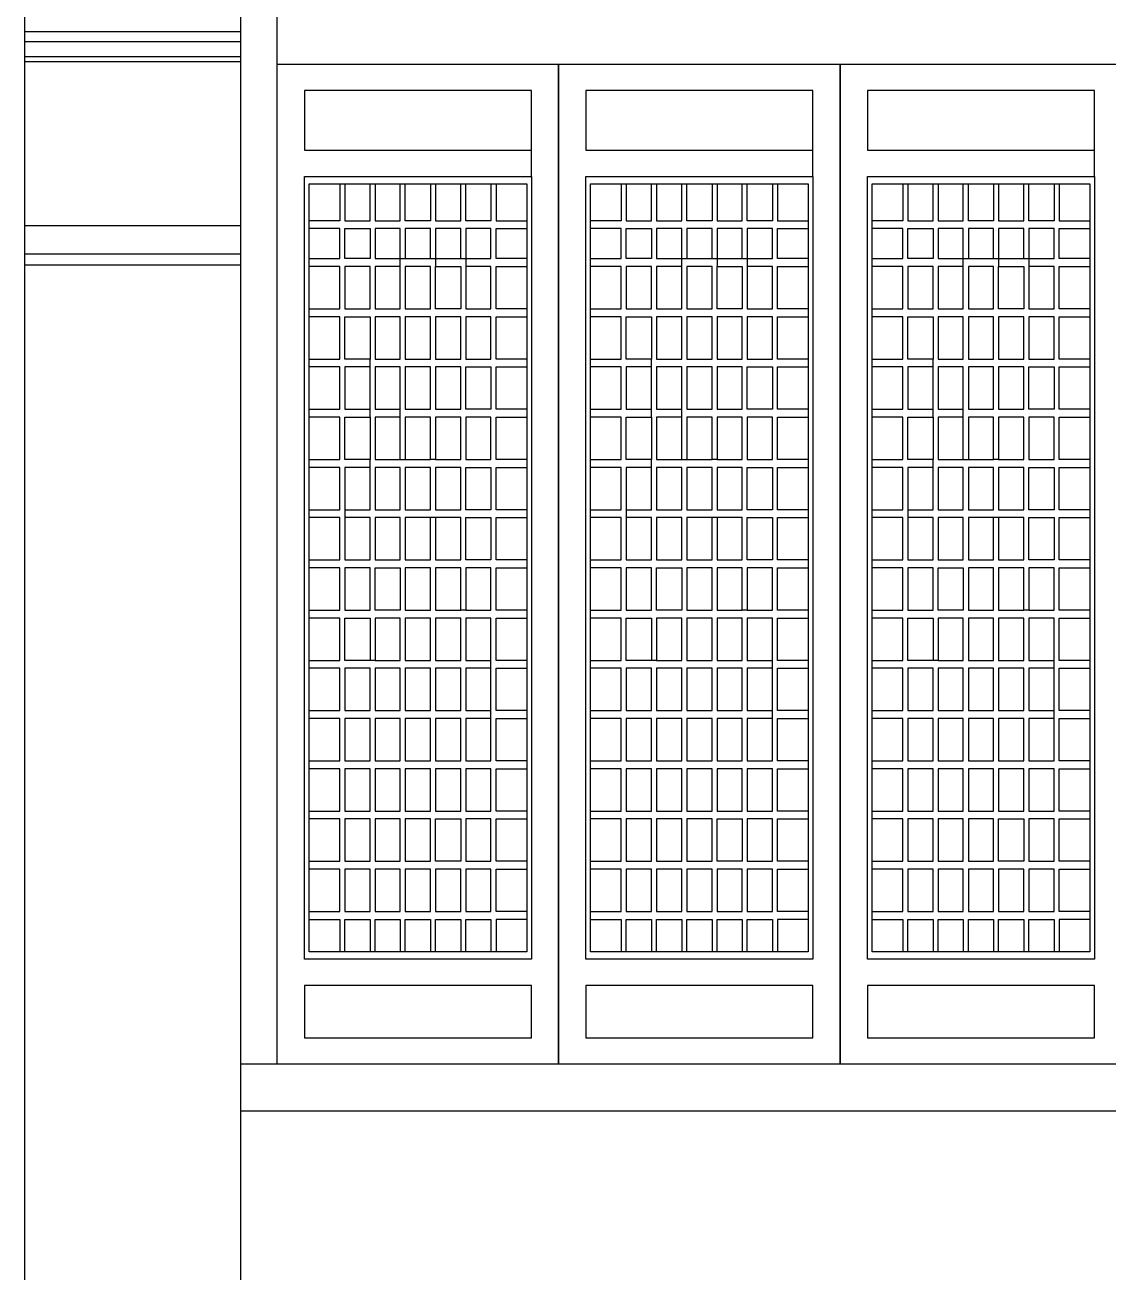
# Model space of a CAD drawing. Extents: x -20250 to 331240, y -699 to 63168.
# Drawn here: x 68549 to 70305, y 11640 to 13661 of the extents above; entities that cross this region are included whole.
import ezdxf

# ---------------------------------------------------------------- set-up
doc = ezdxf.new("R2010")
doc.units = 0
doc.header["$LTSCALE"] = 1000
doc.header["$MEASUREMENT"] = 0
doc.layers.add('WALL', color=9, linetype='Continuous')
doc.layers.add('窗', color=4, linetype='Continuous')

msp = doc.modelspace()

# ---------------------------------------------------------------- linework, layer by layer
at = {"layer": 'WALL'}
for points in [[(69060.7, 16023.9, 0), (78009.4, 16023.9, 0), (78009.4, 15863.6, 0), (78132.2, 15863.6, 0), (78132.2, 7197.7, 0), (68549.1, 7197.7, 0), (68549.1, 15863.6, 0), (69060.7, 15863.6, 0), (69060.7, 16220.3, 0), (77646.6, 16220.3, 0), (77697.5, 16235.7, 0), (77769.8, 16246.8, 0), (77808, 16277, 0), (77850.1, 16308, 0), (77895.4, 16318.4, 0), (77942.3, 16323.1, 0), (77980.4, 16308.8, 0), (77964.9, 16197.6, 0), (78081, 16168.9, 0), (78069.8, 16111.7, 0), (78039.6, 16084.7, 0), (78009.4, 16023.9, 0)], [(68899.1, 7379, 0), (68899.1, 13711.4, 0)], [(68957.8, 11977.2, 0), (68957.8, 13711.4, 0)], [(68549.1, 13650.4, 0), (68899.1, 13650.4, 0)], [(68549.1, 13634.7, 0), (68899.1, 13634.7, 0)], [(68549.1, 13609.9, 0), (68899.1, 13609.9, 0)], [(68549.1, 13602.2, 0), (68899.1, 13602.2, 0)], [(68549.1, 13336.3, 0), (68899.1, 13336.3, 0)], [(68549.1, 13290.6, 0), (68899.1, 13290.6, 0)], [(68549.1, 13272.3, 0), (68899.1, 13272.3, 0)], [(77782.2, 11977.2, 0), (68899.1, 11977.2, 0)], [(77782.2, 11901.2, 0), (68899.1, 11901.2, 0)]]:
    msp.add_polyline3d(points, dxfattribs=at)
at = {"layer": '窗'}
for points in [[(69414.1, 11977.2, 0), (68957.8, 11977.2, 0), (68957.8, 13597.8, 0), (69414.1, 13597.8, 0)], [(69870.4, 11977.2, 0), (69414.1, 11977.2, 0), (69414.1, 13597.8, 0), (69870.4, 13597.8, 0)], [(70326.7, 11977.2, 0), (69870.4, 11977.2, 0), (69870.4, 13597.8, 0), (70326.7, 13597.8, 0)], [(69002.1, 13458.2, 0), (69369.9, 13458.2, 0), (69369.9, 13555, 0), (69002.1, 13555, 0)], [(69458.4, 13458.2, 0), (69826.2, 13458.2, 0), (69826.2, 13555, 0), (69458.4, 13555, 0)], [(69914.7, 13458.2, 0), (70282.5, 13458.2, 0), (70282.5, 13555, 0), (69914.7, 13555, 0)], [(69369.9, 12147.5, 0), (69002.1, 12147.5, 0), (69002.1, 13415.4, 0), (69369.9, 13415.4, 0)], [(69362.4, 13403.7, 0), (69362.4, 12159.2, 0), (69009.5, 12159.2, 0), (69009.5, 13403.7, 0)], [(69826.2, 12147.5, 0), (69458.4, 12147.5, 0), (69458.4, 13415.4, 0), (69826.2, 13415.4, 0)], [(69818.7, 13403.7, 0), (69818.7, 12159.2, 0), (69465.8, 12159.2, 0), (69465.8, 13403.7, 0)], [(70282.5, 12147.5, 0), (69914.7, 12147.5, 0), (69914.7, 13415.4, 0), (70282.5, 13415.4, 0)], [(70275, 13403.7, 0), (70275, 12159.2, 0), (69922.1, 12159.2, 0), (69922.1, 13403.7, 0)], [(69108.4, 13282.7, 0), (69067.5, 13282.7, 0), (69067.5, 13331.2, 0), (69108.4, 13331.2, 0)], [(69116.5, 13282.7, 0), (69157.4, 13282.7, 0), (69157.4, 13331.2, 0), (69116.5, 13331.2, 0)], [(69564.7, 13282.7, 0), (69523.8, 13282.7, 0), (69523.8, 13331.2, 0), (69564.7, 13331.2, 0)], [(69572.8, 13282.7, 0), (69613.7, 13282.7, 0), (69613.7, 13331.2, 0), (69572.8, 13331.2, 0)], [(70021, 13282.7, 0), (69980.1, 13282.7, 0), (69980.1, 13331.2, 0), (70021, 13331.2, 0)], [(70029.1, 13282.7, 0), (70070, 13282.7, 0), (70070, 13331.2, 0), (70029.1, 13331.2, 0)], [(69108.4, 13269.8, 0), (69067.5, 13269.8, 0), (69067.5, 13201.2, 0), (69108.4, 13201.2, 0)], [(69165.5, 13201.2, 0), (69206.4, 13201.2, 0), (69206.4, 13269.8, 0), (69165.5, 13269.8, 0)], [(69263.6, 13201.2, 0), (69304.4, 13201.2, 0), (69304.4, 13269.8, 0), (69263.6, 13269.8, 0)], [(69564.7, 13269.8, 0), (69523.8, 13269.8, 0), (69523.8, 13201.2, 0), (69564.7, 13201.2, 0)], [(69621.9, 13201.2, 0), (69662.7, 13201.2, 0), (69662.7, 13269.8, 0), (69621.9, 13269.8, 0)], [(69719.9, 13201.2, 0), (69760.7, 13201.2, 0), (69760.7, 13269.8, 0), (69719.9, 13269.8, 0)], [(70021, 13269.8, 0), (69980.1, 13269.8, 0), (69980.1, 13201.2, 0), (70021, 13201.2, 0)], [(70078.2, 13201.2, 0), (70119, 13201.2, 0), (70119, 13269.8, 0), (70078.2, 13269.8, 0)], [(70176.2, 13201.2, 0), (70217, 13201.2, 0), (70217, 13269.8, 0), (70176.2, 13269.8, 0)], [(69116.5, 13119.9, 0), (69157.4, 13119.9, 0), (69157.4, 13188.4, 0), (69116.5, 13188.4, 0)], [(69165.5, 13119.9, 0), (69206.4, 13119.9, 0), (69206.4, 13188.4, 0), (69165.5, 13188.4, 0)], [(69214.6, 13119.9, 0), (69255.4, 13119.9, 0), (69255.4, 13188.4, 0), (69214.6, 13188.4, 0)], [(69263.6, 13119.9, 0), (69304.4, 13119.9, 0), (69304.4, 13188.4, 0), (69263.6, 13188.4, 0)], [(69572.8, 13119.9, 0), (69613.7, 13119.9, 0), (69613.7, 13188.4, 0), (69572.8, 13188.4, 0)], [(69621.9, 13119.9, 0), (69662.7, 13119.9, 0), (69662.7, 13188.4, 0), (69621.9, 13188.4, 0)], [(69670.9, 13119.9, 0), (69711.7, 13119.9, 0), (69711.7, 13188.4, 0), (69670.9, 13188.4, 0)], [(69719.9, 13119.9, 0), (69760.7, 13119.9, 0), (69760.7, 13188.4, 0), (69719.9, 13188.4, 0)], [(70029.1, 13119.9, 0), (70070, 13119.9, 0), (70070, 13188.4, 0), (70029.1, 13188.4, 0)], [(70078.2, 13119.9, 0), (70119, 13119.9, 0), (70119, 13188.4, 0), (70078.2, 13188.4, 0)], [(70127.2, 13119.9, 0), (70168, 13119.9, 0), (70168, 13188.4, 0), (70127.2, 13188.4, 0)], [(70176.2, 13119.9, 0), (70217, 13119.9, 0), (70217, 13188.4, 0), (70176.2, 13188.4, 0)], [(69157.4, 13107, 0), (69116.5, 13107, 0), (69116.5, 13038.5, 0), (69157.4, 13038.5, 0)], [(69165.5, 13038.5, 0), (69206.4, 13038.5, 0), (69206.4, 13107, 0), (69165.5, 13107, 0)], [(69255.4, 13107, 0), (69214.6, 13107, 0), (69214.6, 13038.5, 0), (69255.4, 13038.5, 0)], [(69263.6, 13107, 0), (69304.4, 13107, 0), (69304.4, 13038.5, 0), (69263.6, 13038.5, 0)], [(69613.7, 13107, 0), (69572.8, 13107, 0), (69572.8, 13038.5, 0), (69613.7, 13038.5, 0)], [(69621.9, 13038.5, 0), (69662.7, 13038.5, 0), (69662.7, 13107, 0), (69621.9, 13107, 0)], [(69711.7, 13107, 0), (69670.9, 13107, 0), (69670.9, 13038.5, 0), (69711.7, 13038.5, 0)], [(69719.9, 13107, 0), (69760.7, 13107, 0), (69760.7, 13038.5, 0), (69719.9, 13038.5, 0)], [(70070, 13107, 0), (70029.1, 13107, 0), (70029.1, 13038.5, 0), (70070, 13038.5, 0)], [(70078.2, 13038.5, 0), (70119, 13038.5, 0), (70119, 13107, 0), (70078.2, 13107, 0)], [(70168, 13107, 0), (70127.2, 13107, 0), (70127.2, 13038.5, 0), (70168, 13038.5, 0)], [(70176.2, 13107, 0), (70217, 13107, 0), (70217, 13038.5, 0), (70176.2, 13038.5, 0)], [(69116.5, 12957.1, 0), (69157.4, 12957.1, 0), (69157.4, 13025.7, 0), (69116.5, 13025.7, 0)], [(69263.6, 12957.1, 0), (69304.4, 12957.1, 0), (69304.4, 13025.7, 0), (69263.6, 13025.7, 0)], [(69572.8, 12957.1, 0), (69613.7, 12957.1, 0), (69613.7, 13025.7, 0), (69572.8, 13025.7, 0)], [(69719.9, 12957.1, 0), (69760.7, 12957.1, 0), (69760.7, 13025.7, 0), (69719.9, 13025.7, 0)], [(70029.1, 12957.1, 0), (70070, 12957.1, 0), (70070, 13025.7, 0), (70029.1, 13025.7, 0)], [(70176.2, 12957.1, 0), (70217, 12957.1, 0), (70217, 13025.7, 0), (70176.2, 13025.7, 0)], [(69157.4, 12944.2, 0), (69116.5, 12944.2, 0), (69116.5, 12875.7, 0), (69157.4, 12875.7, 0)], [(69165.5, 12875.7, 0), (69206.4, 12875.7, 0), (69206.4, 12944.2, 0), (69165.5, 12944.2, 0)], [(69255.4, 12944.2, 0), (69214.6, 12944.2, 0), (69214.6, 12875.7, 0), (69255.4, 12875.7, 0)], [(69263.6, 12944.2, 0), (69304.4, 12944.2, 0), (69304.4, 12875.7, 0), (69263.6, 12875.7, 0)], [(69613.7, 12944.2, 0), (69572.8, 12944.2, 0), (69572.8, 12875.7, 0), (69613.7, 12875.7, 0)], [(69621.9, 12875.7, 0), (69662.7, 12875.7, 0), (69662.7, 12944.2, 0), (69621.9, 12944.2, 0)], [(69711.7, 12944.2, 0), (69670.9, 12944.2, 0), (69670.9, 12875.7, 0), (69711.7, 12875.7, 0)], [(69719.9, 12944.2, 0), (69760.7, 12944.2, 0), (69760.7, 12875.7, 0), (69719.9, 12875.7, 0)], [(70070, 12944.2, 0), (70029.1, 12944.2, 0), (70029.1, 12875.7, 0), (70070, 12875.7, 0)], [(70078.2, 12875.7, 0), (70119, 12875.7, 0), (70119, 12944.2, 0), (70078.2, 12944.2, 0)], [(70168, 12944.2, 0), (70127.2, 12944.2, 0), (70127.2, 12875.7, 0), (70168, 12875.7, 0)], [(70176.2, 12944.2, 0), (70217, 12944.2, 0), (70217, 12875.7, 0), (70176.2, 12875.7, 0)], [(69108.4, 12862.9, 0), (69067.5, 12862.9, 0), (69067.5, 12794.3, 0), (69108.4, 12794.3, 0)], [(69116.5, 12794.3, 0), (69157.4, 12794.3, 0), (69157.4, 12862.9, 0), (69116.5, 12862.9, 0)], [(69165.5, 12794.3, 0), (69206.4, 12794.3, 0), (69206.4, 12862.9, 0), (69165.5, 12862.9, 0)], [(69214.6, 12794.3, 0), (69255.4, 12794.3, 0), (69255.4, 12862.9, 0), (69214.6, 12862.9, 0)], [(69263.6, 12794.3, 0), (69263.6, 12862.9, 0), (69304.4, 12862.9, 0), (69304.4, 12794.3, 0)], [(69564.7, 12862.9, 0), (69523.8, 12862.9, 0), (69523.8, 12794.3, 0), (69564.7, 12794.3, 0)], [(69572.8, 12794.3, 0), (69613.7, 12794.3, 0), (69613.7, 12862.9, 0), (69572.8, 12862.9, 0)], [(69621.9, 12794.3, 0), (69662.7, 12794.3, 0), (69662.7, 12862.9, 0), (69621.9, 12862.9, 0)], [(69670.9, 12794.3, 0), (69711.7, 12794.3, 0), (69711.7, 12862.9, 0), (69670.9, 12862.9, 0)], [(69719.9, 12794.3, 0), (69719.9, 12862.9, 0), (69760.7, 12862.9, 0), (69760.7, 12794.3, 0)], [(70021, 12862.9, 0), (69980.1, 12862.9, 0), (69980.1, 12794.3, 0), (70021, 12794.3, 0)], [(70029.1, 12794.3, 0), (70070, 12794.3, 0), (70070, 12862.9, 0), (70029.1, 12862.9, 0)], [(70078.2, 12794.3, 0), (70119, 12794.3, 0), (70119, 12862.9, 0), (70078.2, 12862.9, 0)], [(70127.2, 12794.3, 0), (70168, 12794.3, 0), (70168, 12862.9, 0), (70127.2, 12862.9, 0)], [(70176.2, 12794.3, 0), (70176.2, 12862.9, 0), (70217, 12862.9, 0), (70217, 12794.3, 0)], [(69108.4, 12781.5, 0), (69067.5, 12781.5, 0), (69067.5, 12712.9, 0), (69108.4, 12712.9, 0)], [(69116.5, 12781.5, 0), (69157.4, 12781.5, 0), (69157.4, 12712.9, 0), (69116.5, 12712.9, 0)], [(69165.5, 12712.9, 0), (69206.4, 12712.9, 0), (69206.4, 12781.5, 0), (69165.5, 12781.5, 0)], [(69255.4, 12781.5, 0), (69214.6, 12781.5, 0), (69214.6, 12712.9, 0), (69255.4, 12712.9, 0)], [(69564.7, 12781.5, 0), (69523.8, 12781.5, 0), (69523.8, 12712.9, 0), (69564.7, 12712.9, 0)], [(69572.8, 12781.5, 0), (69613.7, 12781.5, 0), (69613.7, 12712.9, 0), (69572.8, 12712.9, 0)], [(69621.9, 12712.9, 0), (69662.7, 12712.9, 0), (69662.7, 12781.5, 0), (69621.9, 12781.5, 0)], [(69711.7, 12781.5, 0), (69670.9, 12781.5, 0), (69670.9, 12712.9, 0), (69711.7, 12712.9, 0)], [(70021, 12781.5, 0), (69980.1, 12781.5, 0), (69980.1, 12712.9, 0), (70021, 12712.9, 0)], [(70029.1, 12781.5, 0), (70070, 12781.5, 0), (70070, 12712.9, 0), (70029.1, 12712.9, 0)], [(70078.2, 12712.9, 0), (70119, 12712.9, 0), (70119, 12781.5, 0), (70078.2, 12781.5, 0)], [(70168, 12781.5, 0), (70127.2, 12781.5, 0), (70127.2, 12712.9, 0), (70168, 12712.9, 0)], [(69165.5, 12631.5, 0), (69206.4, 12631.5, 0), (69206.4, 12700.1, 0), (69165.5, 12700.1, 0)], [(69214.6, 12631.5, 0), (69255.4, 12631.5, 0), (69255.4, 12700.1, 0), (69214.6, 12700.1, 0)], [(69263.6, 12631.5, 0), (69304.4, 12631.5, 0), (69304.4, 12700.1, 0), (69263.6, 12700.1, 0)], [(69621.9, 12631.5, 0), (69662.7, 12631.5, 0), (69662.7, 12700.1, 0), (69621.9, 12700.1, 0)], [(69670.9, 12631.5, 0), (69711.7, 12631.5, 0), (69711.7, 12700.1, 0), (69670.9, 12700.1, 0)], [(69719.9, 12631.5, 0), (69760.7, 12631.5, 0), (69760.7, 12700.1, 0), (69719.9, 12700.1, 0)], [(70078.2, 12631.5, 0), (70119, 12631.5, 0), (70119, 12700.1, 0), (70078.2, 12700.1, 0)], [(70127.2, 12631.5, 0), (70168, 12631.5, 0), (70168, 12700.1, 0), (70127.2, 12700.1, 0)], [(70176.2, 12631.5, 0), (70217, 12631.5, 0), (70217, 12700.1, 0), (70176.2, 12700.1, 0)], [(69108.4, 12618.7, 0), (69067.5, 12618.7, 0), (69067.5, 12550.1, 0), (69108.4, 12550.1, 0)], [(69157.4, 12618.7, 0), (69116.5, 12618.7, 0), (69116.5, 12550.1, 0), (69157.4, 12550.1, 0)], [(69165.5, 12550.1, 0), (69206.4, 12550.1, 0), (69206.4, 12618.7, 0), (69165.5, 12618.7, 0)], [(69255.4, 12618.7, 0), (69214.6, 12618.7, 0), (69214.6, 12550.1, 0), (69255.4, 12550.1, 0)], [(69263.6, 12550.1, 0), (69304.4, 12550.1, 0), (69304.4, 12618.7, 0), (69263.6, 12618.7, 0)], [(69564.7, 12618.7, 0), (69523.8, 12618.7, 0), (69523.8, 12550.1, 0), (69564.7, 12550.1, 0)], [(69613.7, 12618.7, 0), (69572.8, 12618.7, 0), (69572.8, 12550.1, 0), (69613.7, 12550.1, 0)], [(69621.9, 12550.1, 0), (69662.7, 12550.1, 0), (69662.7, 12618.7, 0), (69621.9, 12618.7, 0)], [(69711.7, 12618.7, 0), (69670.9, 12618.7, 0), (69670.9, 12550.1, 0), (69711.7, 12550.1, 0)], [(69719.9, 12550.1, 0), (69760.7, 12550.1, 0), (69760.7, 12618.7, 0), (69719.9, 12618.7, 0)], [(70021, 12618.7, 0), (69980.1, 12618.7, 0), (69980.1, 12550.1, 0), (70021, 12550.1, 0)], [(70070, 12618.7, 0), (70029.1, 12618.7, 0), (70029.1, 12550.1, 0), (70070, 12550.1, 0)], [(70078.2, 12550.1, 0), (70119, 12550.1, 0), (70119, 12618.7, 0), (70078.2, 12618.7, 0)], [(70168, 12618.7, 0), (70127.2, 12618.7, 0), (70127.2, 12550.1, 0), (70168, 12550.1, 0)], [(70176.2, 12550.1, 0), (70217, 12550.1, 0), (70217, 12618.7, 0), (70176.2, 12618.7, 0)], [(69108.4, 12537.3, 0), (69067.5, 12537.3, 0), (69067.5, 12468.7, 0), (69108.4, 12468.7, 0)], [(69157.4, 12537.3, 0), (69116.5, 12537.3, 0), (69116.5, 12468.7, 0), (69157.4, 12468.7, 0)], [(69165.5, 12468.7, 0), (69206.4, 12468.7, 0), (69206.4, 12537.3, 0), (69165.5, 12537.3, 0)], [(69255.4, 12537.3, 0), (69214.6, 12537.3, 0), (69214.6, 12468.7, 0), (69255.4, 12468.7, 0)], [(69263.6, 12468.7, 0), (69304.4, 12468.7, 0), (69304.4, 12537.3, 0), (69263.6, 12537.3, 0)], [(69564.7, 12537.3, 0), (69523.8, 12537.3, 0), (69523.8, 12468.7, 0), (69564.7, 12468.7, 0)], [(69613.7, 12537.3, 0), (69572.8, 12537.3, 0), (69572.8, 12468.7, 0), (69613.7, 12468.7, 0)], [(69621.9, 12468.7, 0), (69662.7, 12468.7, 0), (69662.7, 12537.3, 0), (69621.9, 12537.3, 0)], [(69711.7, 12537.3, 0), (69670.9, 12537.3, 0), (69670.9, 12468.7, 0), (69711.7, 12468.7, 0)], [(69719.9, 12468.7, 0), (69760.7, 12468.7, 0), (69760.7, 12537.3, 0), (69719.9, 12537.3, 0)], [(70021, 12537.3, 0), (69980.1, 12537.3, 0), (69980.1, 12468.7, 0), (70021, 12468.7, 0)], [(70070, 12537.3, 0), (70029.1, 12537.3, 0), (70029.1, 12468.7, 0), (70070, 12468.7, 0)], [(70078.2, 12468.7, 0), (70119, 12468.7, 0), (70119, 12537.3, 0), (70078.2, 12537.3, 0)], [(70168, 12537.3, 0), (70127.2, 12537.3, 0), (70127.2, 12468.7, 0), (70168, 12468.7, 0)], [(70176.2, 12468.7, 0), (70217, 12468.7, 0), (70217, 12537.3, 0), (70176.2, 12537.3, 0)], [(69108.4, 12455.9, 0), (69067.5, 12455.9, 0), (69067.5, 12387.3, 0), (69108.4, 12387.3, 0)], [(69157.4, 12455.9, 0), (69116.5, 12455.9, 0), (69116.5, 12387.3, 0), (69157.4, 12387.3, 0)], [(69165.5, 12387.3, 0), (69206.4, 12387.3, 0), (69206.4, 12455.9, 0), (69165.5, 12455.9, 0)], [(69255.4, 12455.9, 0), (69214.6, 12455.9, 0), (69214.6, 12387.3, 0), (69255.4, 12387.3, 0)], [(69263.6, 12387.3, 0), (69304.4, 12387.3, 0), (69304.4, 12455.9, 0), (69263.6, 12455.9, 0)], [(69564.7, 12455.9, 0), (69523.8, 12455.9, 0), (69523.8, 12387.3, 0), (69564.7, 12387.3, 0)], [(69613.7, 12455.9, 0), (69572.8, 12455.9, 0), (69572.8, 12387.3, 0), (69613.7, 12387.3, 0)], [(69621.9, 12387.3, 0), (69662.7, 12387.3, 0), (69662.7, 12455.9, 0), (69621.9, 12455.9, 0)], [(69711.7, 12455.9, 0), (69670.9, 12455.9, 0), (69670.9, 12387.3, 0), (69711.7, 12387.3, 0)], [(69719.9, 12387.3, 0), (69760.7, 12387.3, 0), (69760.7, 12455.9, 0), (69719.9, 12455.9, 0)], [(70021, 12455.9, 0), (69980.1, 12455.9, 0), (69980.1, 12387.3, 0), (70021, 12387.3, 0)], [(70070, 12455.9, 0), (70029.1, 12455.9, 0), (70029.1, 12387.3, 0), (70070, 12387.3, 0)], [(70078.2, 12387.3, 0), (70119, 12387.3, 0), (70119, 12455.9, 0), (70078.2, 12455.9, 0)], [(70168, 12455.9, 0), (70127.2, 12455.9, 0), (70127.2, 12387.3, 0), (70168, 12387.3, 0)], [(70176.2, 12387.3, 0), (70217, 12387.3, 0), (70217, 12455.9, 0), (70176.2, 12455.9, 0)], [(69108.4, 12374.5, 0), (69067.5, 12374.5, 0), (69067.5, 12305.9, 0), (69108.4, 12305.9, 0)], [(69157.4, 12374.5, 0), (69116.5, 12374.5, 0), (69116.5, 12305.9, 0), (69157.4, 12305.9, 0)], [(69165.5, 12305.9, 0), (69206.4, 12305.9, 0), (69206.4, 12374.5, 0), (69165.5, 12374.5, 0)], [(69214.6, 12305.9, 0), (69214.6, 12374.5, 0), (69255.4, 12374.5, 0), (69255.4, 12305.9, 0)], [(69263.6, 12305.9, 0), (69304.4, 12305.9, 0), (69304.4, 12374.5, 0), (69263.6, 12374.5, 0)], [(69564.7, 12374.5, 0), (69523.8, 12374.5, 0), (69523.8, 12305.9, 0), (69564.7, 12305.9, 0)], [(69613.7, 12374.5, 0), (69572.8, 12374.5, 0), (69572.8, 12305.9, 0), (69613.7, 12305.9, 0)], [(69621.9, 12305.9, 0), (69662.7, 12305.9, 0), (69662.7, 12374.5, 0), (69621.9, 12374.5, 0)], [(69670.9, 12305.9, 0), (69670.9, 12374.5, 0), (69711.7, 12374.5, 0), (69711.7, 12305.9, 0)], [(69719.9, 12305.9, 0), (69760.7, 12305.9, 0), (69760.7, 12374.5, 0), (69719.9, 12374.5, 0)], [(70021, 12374.5, 0), (69980.1, 12374.5, 0), (69980.1, 12305.9, 0), (70021, 12305.9, 0)], [(70070, 12374.5, 0), (70029.1, 12374.5, 0), (70029.1, 12305.9, 0), (70070, 12305.9, 0)], [(70078.2, 12305.9, 0), (70119, 12305.9, 0), (70119, 12374.5, 0), (70078.2, 12374.5, 0)], [(70127.2, 12305.9, 0), (70127.2, 12374.5, 0), (70168, 12374.5, 0), (70168, 12305.9, 0)], [(70176.2, 12305.9, 0), (70217, 12305.9, 0), (70217, 12374.5, 0), (70176.2, 12374.5, 0)], [(69108.4, 12293.1, 0), (69067.5, 12293.1, 0), (69067.5, 12224.6, 0), (69108.4, 12224.6, 0)], [(69157.4, 12293.1, 0), (69116.5, 12293.1, 0), (69116.5, 12224.6, 0), (69157.4, 12224.6, 0)], [(69165.5, 12224.6, 0), (69206.4, 12224.6, 0), (69206.4, 12293.1, 0), (69165.5, 12293.1, 0)], [(69255.4, 12293.1, 0), (69214.6, 12293.1, 0), (69214.6, 12224.6, 0), (69255.4, 12224.6, 0)], [(69263.6, 12224.6, 0), (69304.4, 12224.6, 0), (69304.4, 12293.1, 0), (69263.6, 12293.1, 0)], [(69564.7, 12293.1, 0), (69523.8, 12293.1, 0), (69523.8, 12224.6, 0), (69564.7, 12224.6, 0)], [(69613.7, 12293.1, 0), (69572.8, 12293.1, 0), (69572.8, 12224.6, 0), (69613.7, 12224.6, 0)], [(69621.9, 12224.6, 0), (69662.7, 12224.6, 0), (69662.7, 12293.1, 0), (69621.9, 12293.1, 0)], [(69711.7, 12293.1, 0), (69670.9, 12293.1, 0), (69670.9, 12224.6, 0), (69711.7, 12224.6, 0)], [(69719.9, 12224.6, 0), (69760.7, 12224.6, 0), (69760.7, 12293.1, 0), (69719.9, 12293.1, 0)], [(70021, 12293.1, 0), (69980.1, 12293.1, 0), (69980.1, 12224.6, 0), (70021, 12224.6, 0)], [(70070, 12293.1, 0), (70029.1, 12293.1, 0), (70029.1, 12224.6, 0), (70070, 12224.6, 0)], [(70078.2, 12224.6, 0), (70119, 12224.6, 0), (70119, 12293.1, 0), (70078.2, 12293.1, 0)], [(70168, 12293.1, 0), (70127.2, 12293.1, 0), (70127.2, 12224.6, 0), (70168, 12224.6, 0)], [(70176.2, 12224.6, 0), (70217, 12224.6, 0), (70217, 12293.1, 0), (70176.2, 12293.1, 0)], [(69002.1, 12020, 0), (69369.9, 12020, 0), (69369.9, 12104.7, 0), (69002.1, 12104.7, 0)], [(69458.4, 12020, 0), (69826.2, 12020, 0), (69826.2, 12104.7, 0), (69458.4, 12104.7, 0)], [(69914.7, 12020, 0), (70282.5, 12020, 0), (70282.5, 12104.7, 0), (69914.7, 12104.7, 0)]]:
    msp.add_polyline3d(points, close=True, dxfattribs=at)
for points in [[(69369.9, 13415.4, 0), (69369.9, 13458.2, 0)], [(69826.2, 13415.4, 0), (69826.2, 13458.2, 0)], [(70282.5, 13415.4, 0), (70282.5, 13458.2, 0)], [(69059.4, 13403.7, 0), (69059.4, 13344, 0), (69009.5, 13344, 0)], [(69067.5, 13403.7, 0), (69067.5, 13344, 0), (69108.4, 13344, 0), (69108.4, 13403.7, 0)], [(69116.5, 13403.7, 0), (69116.5, 13344, 0), (69157.4, 13344, 0), (69157.4, 13403.7, 0)], [(69206.4, 13403.7, 0), (69206.4, 13344, 0), (69165.5, 13344, 0), (69165.5, 13403.7, 0)], [(69214.6, 13403.7, 0), (69214.6, 13344, 0), (69255.4, 13344, 0), (69255.4, 13403.7, 0)], [(69304.4, 13403.7, 0), (69304.4, 13344, 0), (69263.6, 13344, 0), (69263.6, 13403.7, 0)], [(69312.6, 13403.7, 0), (69312.6, 13344, 0), (69362.4, 13344, 0)], [(69515.7, 13403.7, 0), (69515.7, 13344, 0), (69465.8, 13344, 0)], [(69523.8, 13403.7, 0), (69523.8, 13344, 0), (69564.7, 13344, 0), (69564.7, 13403.7, 0)], [(69572.8, 13403.7, 0), (69572.8, 13344, 0), (69613.7, 13344, 0), (69613.7, 13403.7, 0)], [(69662.7, 13403.7, 0), (69662.7, 13344, 0), (69621.9, 13344, 0), (69621.9, 13403.7, 0)], [(69670.9, 13403.7, 0), (69670.9, 13344, 0), (69711.7, 13344, 0), (69711.7, 13403.7, 0)], [(69760.7, 13403.7, 0), (69760.7, 13344, 0), (69719.9, 13344, 0), (69719.9, 13403.7, 0)], [(69768.9, 13403.7, 0), (69768.9, 13344, 0), (69818.7, 13344, 0)], [(69972, 13403.7, 0), (69972, 13344, 0), (69922.1, 13344, 0)], [(69980.1, 13403.7, 0), (69980.1, 13344, 0), (70021, 13344, 0), (70021, 13403.7, 0)], [(70029.1, 13403.7, 0), (70029.1, 13344, 0), (70070, 13344, 0), (70070, 13403.7, 0)], [(70119, 13403.7, 0), (70119, 13344, 0), (70078.2, 13344, 0), (70078.2, 13403.7, 0)], [(70127.2, 13403.7, 0), (70127.2, 13344, 0), (70168, 13344, 0), (70168, 13403.7, 0)], [(70217, 13403.7, 0), (70217, 13344, 0), (70176.2, 13344, 0), (70176.2, 13403.7, 0)], [(70225.2, 13403.7, 0), (70225.2, 13344, 0), (70275, 13344, 0)], [(69009.5, 13282.7, 0), (69059.4, 13282.7, 0), (69059.4, 13331.2, 0), (69009.5, 13331.2, 0)], [(69157.4, 13269.8, 0), (69116.5, 13269.8, 0), (69116.5, 13201.2, 0), (69157.4, 13201.2, 0), (69157.4, 13269.8, 0), (69157.4, 13282.7, 0), (69165.5, 13282.7, 0), (69206.4, 13282.7, 0), (69206.4, 13331.2, 0), (69165.5, 13331.2, 0), (69165.5, 13282.7, 0)], [(69206.4, 13282.7, 0), (69214.6, 13282.7, 0), (69255.4, 13282.7, 0), (69255.4, 13331.2, 0), (69214.6, 13331.2, 0), (69214.6, 13282.7, 0), (69214.6, 13269.8, 0), (69255.4, 13269.8, 0), (69255.4, 13201.2, 0), (69214.6, 13201.2, 0), (69214.6, 13269.8, 0)], [(69255.4, 13282.7, 0), (69263.6, 13282.7, 0), (69304.4, 13282.7, 0), (69304.4, 13331.2, 0), (69263.6, 13331.2, 0), (69263.6, 13282.7, 0), (69263.6, 13269.8, 0)], [(69362.4, 13282.7, 0), (69312.6, 13282.7, 0), (69312.6, 13331.2, 0), (69362.4, 13331.2, 0)], [(69465.8, 13282.7, 0), (69515.7, 13282.7, 0), (69515.7, 13331.2, 0), (69465.8, 13331.2, 0)], [(69613.7, 13269.8, 0), (69572.8, 13269.8, 0), (69572.8, 13201.2, 0), (69613.7, 13201.2, 0), (69613.7, 13269.8, 0), (69613.7, 13282.7, 0), (69621.9, 13282.7, 0), (69662.7, 13282.7, 0), (69662.7, 13331.2, 0), (69621.9, 13331.2, 0), (69621.9, 13282.7, 0)], [(69662.7, 13282.7, 0), (69670.9, 13282.7, 0), (69711.7, 13282.7, 0), (69711.7, 13331.2, 0), (69670.9, 13331.2, 0), (69670.9, 13282.7, 0), (69670.9, 13269.8, 0), (69711.7, 13269.8, 0), (69711.7, 13201.2, 0), (69670.9, 13201.2, 0), (69670.9, 13269.8, 0)], [(69711.7, 13282.7, 0), (69719.9, 13282.7, 0), (69760.7, 13282.7, 0), (69760.7, 13331.2, 0), (69719.9, 13331.2, 0), (69719.9, 13282.7, 0), (69719.9, 13269.8, 0)], [(69818.7, 13282.7, 0), (69768.9, 13282.7, 0), (69768.9, 13331.2, 0), (69818.7, 13331.2, 0)], [(69922.1, 13282.7, 0), (69972, 13282.7, 0), (69972, 13331.2, 0), (69922.1, 13331.2, 0)], [(70070, 13269.8, 0), (70029.1, 13269.8, 0), (70029.1, 13201.2, 0), (70070, 13201.2, 0), (70070, 13269.8, 0), (70070, 13282.7, 0), (70078.2, 13282.7, 0), (70119, 13282.7, 0), (70119, 13331.2, 0), (70078.2, 13331.2, 0), (70078.2, 13282.7, 0)], [(70119, 13282.7, 0), (70127.2, 13282.7, 0), (70168, 13282.7, 0), (70168, 13331.2, 0), (70127.2, 13331.2, 0), (70127.2, 13282.7, 0), (70127.2, 13269.8, 0), (70168, 13269.8, 0), (70168, 13201.2, 0), (70127.2, 13201.2, 0), (70127.2, 13269.8, 0)], [(70168, 13282.7, 0), (70176.2, 13282.7, 0), (70217, 13282.7, 0), (70217, 13331.2, 0), (70176.2, 13331.2, 0), (70176.2, 13282.7, 0), (70176.2, 13269.8, 0)], [(70275, 13282.7, 0), (70225.2, 13282.7, 0), (70225.2, 13331.2, 0), (70275, 13331.2, 0)], [(69009.5, 13201.2, 0), (69059.4, 13201.2, 0), (69059.4, 13269.8, 0), (69009.5, 13269.8, 0)], [(69362.4, 13201.2, 0), (69312.6, 13201.2, 0), (69312.6, 13269.8, 0), (69362.4, 13269.8, 0)], [(69465.8, 13201.2, 0), (69515.7, 13201.2, 0), (69515.7, 13269.8, 0), (69465.8, 13269.8, 0)], [(69818.7, 13201.2, 0), (69768.9, 13201.2, 0), (69768.9, 13269.8, 0), (69818.7, 13269.8, 0)], [(69922.1, 13201.2, 0), (69972, 13201.2, 0), (69972, 13269.8, 0), (69922.1, 13269.8, 0)], [(70275, 13201.2, 0), (70225.2, 13201.2, 0), (70225.2, 13269.8, 0), (70275, 13269.8, 0)], [(69009.5, 13119.9, 0), (69059.4, 13119.9, 0), (69059.4, 13188.4, 0), (69009.5, 13188.4, 0)], [(69108.4, 13107, 0), (69067.5, 13107, 0), (69067.5, 13038.5, 0), (69108.4, 13038.5, 0), (69108.4, 13107, 0), (69108.4, 13119.9, 0), (69067.5, 13119.9, 0), (69067.5, 13188.4, 0), (69108.4, 13188.4, 0), (69108.4, 13119.9, 0)], [(69362.4, 13119.9, 0), (69312.6, 13119.9, 0), (69312.6, 13188.4, 0), (69362.4, 13188.4, 0)], [(69465.8, 13119.9, 0), (69515.7, 13119.9, 0), (69515.7, 13188.4, 0), (69465.8, 13188.4, 0)], [(69564.7, 13107, 0), (69523.8, 13107, 0), (69523.8, 13038.5, 0), (69564.7, 13038.5, 0), (69564.7, 13107, 0), (69564.7, 13119.9, 0), (69523.8, 13119.9, 0), (69523.8, 13188.4, 0), (69564.7, 13188.4, 0), (69564.7, 13119.9, 0)], [(69818.7, 13119.9, 0), (69768.9, 13119.9, 0), (69768.9, 13188.4, 0), (69818.7, 13188.4, 0)], [(69922.1, 13119.9, 0), (69972, 13119.9, 0), (69972, 13188.4, 0), (69922.1, 13188.4, 0)], [(70021, 13107, 0), (69980.1, 13107, 0), (69980.1, 13038.5, 0), (70021, 13038.5, 0), (70021, 13107, 0), (70021, 13119.9, 0), (69980.1, 13119.9, 0), (69980.1, 13188.4, 0), (70021, 13188.4, 0), (70021, 13119.9, 0)], [(70275, 13119.9, 0), (70225.2, 13119.9, 0), (70225.2, 13188.4, 0), (70275, 13188.4, 0)], [(69009.5, 13038.5, 0), (69059.4, 13038.5, 0), (69059.4, 13107, 0), (69009.5, 13107, 0)], [(69362.4, 13038.5, 0), (69312.6, 13038.5, 0), (69312.6, 13107, 0), (69362.4, 13107, 0)], [(69465.8, 13038.5, 0), (69515.7, 13038.5, 0), (69515.7, 13107, 0), (69465.8, 13107, 0)], [(69818.7, 13038.5, 0), (69768.9, 13038.5, 0), (69768.9, 13107, 0), (69818.7, 13107, 0)], [(69922.1, 13038.5, 0), (69972, 13038.5, 0), (69972, 13107, 0), (69922.1, 13107, 0)], [(70275, 13038.5, 0), (70225.2, 13038.5, 0), (70225.2, 13107, 0), (70275, 13107, 0)], [(69108.4, 13025.7, 0), (69108.4, 13038.5, 0)], [(69157.4, 13025.7, 0), (69157.4, 13038.5, 0)], [(69564.7, 13025.7, 0), (69564.7, 13038.5, 0)], [(69613.7, 13025.7, 0), (69613.7, 13038.5, 0)], [(70021, 13025.7, 0), (70021, 13038.5, 0)], [(70070, 13025.7, 0), (70070, 13038.5, 0)], [(69009.5, 12957.1, 0), (69059.4, 12957.1, 0), (69059.4, 13025.7, 0), (69009.5, 13025.7, 0)], [(69108.4, 12944.2, 0), (69067.5, 12944.2, 0), (69067.5, 12875.7, 0), (69108.4, 12875.7, 0), (69108.4, 12944.2, 0), (69108.4, 12957.1, 0), (69067.5, 12957.1, 0), (69067.5, 13025.7, 0), (69108.4, 13025.7, 0), (69108.4, 12957.1, 0)], [(69157.4, 12957.1, 0), (69165.5, 12957.1, 0), (69206.4, 12957.1, 0), (69206.4, 13025.7, 0), (69165.5, 13025.7, 0), (69165.5, 12957.1, 0)], [(69214.6, 12957.1, 0), (69255.4, 12957.1, 0), (69255.4, 13025.7, 0), (69214.6, 13025.7, 0), (69214.6, 12957.1, 0), (69206.4, 12957.1, 0)], [(69362.4, 12957.1, 0), (69312.6, 12957.1, 0), (69312.6, 13025.7, 0), (69362.4, 13025.7, 0)], [(69465.8, 12957.1, 0), (69515.7, 12957.1, 0), (69515.7, 13025.7, 0), (69465.8, 13025.7, 0)], [(69564.7, 12944.2, 0), (69523.8, 12944.2, 0), (69523.8, 12875.7, 0), (69564.7, 12875.7, 0), (69564.7, 12944.2, 0), (69564.7, 12957.1, 0), (69523.8, 12957.1, 0), (69523.8, 13025.7, 0), (69564.7, 13025.7, 0), (69564.7, 12957.1, 0)], [(69613.7, 12957.1, 0), (69621.9, 12957.1, 0), (69662.7, 12957.1, 0), (69662.7, 13025.7, 0), (69621.9, 13025.7, 0), (69621.9, 12957.1, 0)], [(69670.9, 12957.1, 0), (69711.7, 12957.1, 0), (69711.7, 13025.7, 0), (69670.9, 13025.7, 0), (69670.9, 12957.1, 0), (69662.7, 12957.1, 0)], [(69818.7, 12957.1, 0), (69768.9, 12957.1, 0), (69768.9, 13025.7, 0), (69818.7, 13025.7, 0)], [(69922.1, 12957.1, 0), (69972, 12957.1, 0), (69972, 13025.7, 0), (69922.1, 13025.7, 0)], [(70021, 12944.2, 0), (69980.1, 12944.2, 0), (69980.1, 12875.7, 0), (70021, 12875.7, 0), (70021, 12944.2, 0), (70021, 12957.1, 0), (69980.1, 12957.1, 0), (69980.1, 13025.7, 0), (70021, 13025.7, 0), (70021, 12957.1, 0)], [(70070, 12957.1, 0), (70078.2, 12957.1, 0), (70119, 12957.1, 0), (70119, 13025.7, 0), (70078.2, 13025.7, 0), (70078.2, 12957.1, 0)], [(70127.2, 12957.1, 0), (70168, 12957.1, 0), (70168, 13025.7, 0), (70127.2, 13025.7, 0), (70127.2, 12957.1, 0), (70119, 12957.1, 0)], [(70275, 12957.1, 0), (70225.2, 12957.1, 0), (70225.2, 13025.7, 0), (70275, 13025.7, 0)], [(69009.5, 12875.7, 0), (69059.4, 12875.7, 0), (69059.4, 12944.2, 0), (69009.5, 12944.2, 0)], [(69067.5, 12944.2, 0), (69067.5, 12862.9, 0)], [(69362.4, 12875.7, 0), (69312.6, 12875.7, 0), (69312.6, 12944.2, 0), (69362.4, 12944.2, 0)], [(69465.8, 12875.7, 0), (69515.7, 12875.7, 0), (69515.7, 12944.2, 0), (69465.8, 12944.2, 0)], [(69523.8, 12944.2, 0), (69523.8, 12862.9, 0)], [(69818.7, 12875.7, 0), (69768.9, 12875.7, 0), (69768.9, 12944.2, 0), (69818.7, 12944.2, 0)], [(69922.1, 12875.7, 0), (69972, 12875.7, 0), (69972, 12944.2, 0), (69922.1, 12944.2, 0)], [(69980.1, 12944.2, 0), (69980.1, 12862.9, 0)], [(70275, 12875.7, 0), (70225.2, 12875.7, 0), (70225.2, 12944.2, 0), (70275, 12944.2, 0)], [(69009.5, 12794.3, 0), (69059.4, 12794.3, 0), (69059.4, 12862.9, 0), (69009.5, 12862.9, 0)], [(69214.6, 12862.9, 0), (69206.4, 12862.9, 0)], [(69362.4, 12794.3, 0), (69312.6, 12794.3, 0), (69312.6, 12862.9, 0), (69362.4, 12862.9, 0)], [(69465.8, 12794.3, 0), (69515.7, 12794.3, 0), (69515.7, 12862.9, 0), (69465.8, 12862.9, 0)], [(69670.9, 12862.9, 0), (69662.7, 12862.9, 0)], [(69818.7, 12794.3, 0), (69768.9, 12794.3, 0), (69768.9, 12862.9, 0), (69818.7, 12862.9, 0)], [(69922.1, 12794.3, 0), (69972, 12794.3, 0), (69972, 12862.9, 0), (69922.1, 12862.9, 0)], [(70127.2, 12862.9, 0), (70119, 12862.9, 0)], [(70275, 12794.3, 0), (70225.2, 12794.3, 0), (70225.2, 12862.9, 0), (70275, 12862.9, 0)], [(69009.5, 12712.9, 0), (69059.4, 12712.9, 0), (69059.4, 12781.5, 0), (69009.5, 12781.5, 0)], [(69263.6, 12712.9, 0), (69304.4, 12712.9, 0), (69304.4, 12781.5, 0), (69263.6, 12781.5, 0), (69263.6, 12712.9, 0), (69255.4, 12712.9, 0)], [(69362.4, 12712.9, 0), (69312.6, 12712.9, 0), (69312.6, 12781.5, 0), (69362.4, 12781.5, 0)], [(69465.8, 12712.9, 0), (69515.7, 12712.9, 0), (69515.7, 12781.5, 0), (69465.8, 12781.5, 0)], [(69719.9, 12712.9, 0), (69760.7, 12712.9, 0), (69760.7, 12781.5, 0), (69719.9, 12781.5, 0), (69719.9, 12712.9, 0), (69711.7, 12712.9, 0)], [(69818.7, 12712.9, 0), (69768.9, 12712.9, 0), (69768.9, 12781.5, 0), (69818.7, 12781.5, 0)], [(69922.1, 12712.9, 0), (69972, 12712.9, 0), (69972, 12781.5, 0), (69922.1, 12781.5, 0)], [(70176.2, 12712.9, 0), (70217, 12712.9, 0), (70217, 12781.5, 0), (70176.2, 12781.5, 0), (70176.2, 12712.9, 0), (70168, 12712.9, 0)], [(70275, 12712.9, 0), (70225.2, 12712.9, 0), (70225.2, 12781.5, 0), (70275, 12781.5, 0)], [(69009.5, 12631.5, 0), (69059.4, 12631.5, 0), (69059.4, 12700.1, 0), (69009.5, 12700.1, 0)], [(69116.5, 12631.5, 0), (69157.4, 12631.5, 0), (69157.4, 12700.1, 0), (69116.5, 12700.1, 0), (69116.5, 12631.5, 0), (69108.4, 12631.5, 0), (69067.5, 12631.5, 0), (69067.5, 12700.1, 0), (69108.4, 12700.1, 0), (69108.4, 12631.5, 0)], [(69362.4, 12631.5, 0), (69312.6, 12631.5, 0), (69312.6, 12700.1, 0), (69362.4, 12700.1, 0)], [(69465.8, 12631.5, 0), (69515.7, 12631.5, 0), (69515.7, 12700.1, 0), (69465.8, 12700.1, 0)], [(69572.8, 12631.5, 0), (69613.7, 12631.5, 0), (69613.7, 12700.1, 0), (69572.8, 12700.1, 0), (69572.8, 12631.5, 0), (69564.7, 12631.5, 0), (69523.8, 12631.5, 0), (69523.8, 12700.1, 0), (69564.7, 12700.1, 0), (69564.7, 12631.5, 0)], [(69818.7, 12631.5, 0), (69768.9, 12631.5, 0), (69768.9, 12700.1, 0), (69818.7, 12700.1, 0)], [(69922.1, 12631.5, 0), (69972, 12631.5, 0), (69972, 12700.1, 0), (69922.1, 12700.1, 0)], [(70029.1, 12631.5, 0), (70070, 12631.5, 0), (70070, 12700.1, 0), (70029.1, 12700.1, 0), (70029.1, 12631.5, 0), (70021, 12631.5, 0), (69980.1, 12631.5, 0), (69980.1, 12700.1, 0), (70021, 12700.1, 0), (70021, 12631.5, 0)], [(70275, 12631.5, 0), (70225.2, 12631.5, 0), (70225.2, 12700.1, 0), (70275, 12700.1, 0)], [(69304.4, 12618.7, 0), (69304.4, 12631.5, 0)], [(69760.7, 12618.7, 0), (69760.7, 12631.5, 0)], [(70217, 12618.7, 0), (70217, 12631.5, 0)], [(69009.5, 12550.1, 0), (69059.4, 12550.1, 0), (69059.4, 12618.7, 0), (69009.5, 12618.7, 0)], [(69362.4, 12550.1, 0), (69312.6, 12550.1, 0), (69312.6, 12618.7, 0), (69362.4, 12618.7, 0)], [(69465.8, 12550.1, 0), (69515.7, 12550.1, 0), (69515.7, 12618.7, 0), (69465.8, 12618.7, 0)], [(69818.7, 12550.1, 0), (69768.9, 12550.1, 0), (69768.9, 12618.7, 0), (69818.7, 12618.7, 0)], [(69922.1, 12550.1, 0), (69972, 12550.1, 0), (69972, 12618.7, 0), (69922.1, 12618.7, 0)], [(70275, 12550.1, 0), (70225.2, 12550.1, 0), (70225.2, 12618.7, 0), (70275, 12618.7, 0)], [(69009.5, 12468.7, 0), (69059.4, 12468.7, 0), (69059.4, 12537.3, 0), (69009.5, 12537.3, 0)], [(69304.4, 12537.3, 0), (69304.4, 12550.1, 0)], [(69362.4, 12468.7, 0), (69312.6, 12468.7, 0), (69312.6, 12537.3, 0), (69362.4, 12537.3, 0)], [(69465.8, 12468.7, 0), (69515.7, 12468.7, 0), (69515.7, 12537.3, 0), (69465.8, 12537.3, 0)], [(69760.7, 12537.3, 0), (69760.7, 12550.1, 0)], [(69818.7, 12468.7, 0), (69768.9, 12468.7, 0), (69768.9, 12537.3, 0), (69818.7, 12537.3, 0)], [(69922.1, 12468.7, 0), (69972, 12468.7, 0), (69972, 12537.3, 0), (69922.1, 12537.3, 0)], [(70217, 12537.3, 0), (70217, 12550.1, 0)], [(70275, 12468.7, 0), (70225.2, 12468.7, 0), (70225.2, 12537.3, 0), (70275, 12537.3, 0)], [(69009.5, 12387.3, 0), (69059.4, 12387.3, 0), (69059.4, 12455.9, 0), (69009.5, 12455.9, 0)], [(69362.4, 12387.3, 0), (69312.6, 12387.3, 0), (69312.6, 12455.9, 0), (69362.4, 12455.9, 0)], [(69465.8, 12387.3, 0), (69515.7, 12387.3, 0), (69515.7, 12455.9, 0), (69465.8, 12455.9, 0)], [(69818.7, 12387.3, 0), (69768.9, 12387.3, 0), (69768.9, 12455.9, 0), (69818.7, 12455.9, 0)], [(69922.1, 12387.3, 0), (69972, 12387.3, 0), (69972, 12455.9, 0), (69922.1, 12455.9, 0)], [(70275, 12387.3, 0), (70225.2, 12387.3, 0), (70225.2, 12455.9, 0), (70275, 12455.9, 0)], [(69009.5, 12305.9, 0), (69059.4, 12305.9, 0), (69059.4, 12374.5, 0), (69009.5, 12374.5, 0)], [(69362.4, 12305.9, 0), (69312.6, 12305.9, 0), (69312.6, 12374.5, 0), (69362.4, 12374.5, 0)], [(69465.8, 12305.9, 0), (69515.7, 12305.9, 0), (69515.7, 12374.5, 0), (69465.8, 12374.5, 0)], [(69818.7, 12305.9, 0), (69768.9, 12305.9, 0), (69768.9, 12374.5, 0), (69818.7, 12374.5, 0)], [(69922.1, 12305.9, 0), (69972, 12305.9, 0), (69972, 12374.5, 0), (69922.1, 12374.5, 0)], [(70275, 12305.9, 0), (70225.2, 12305.9, 0), (70225.2, 12374.5, 0), (70275, 12374.5, 0)], [(69009.5, 12224.6, 0), (69059.4, 12224.6, 0), (69059.4, 12293.1, 0), (69009.5, 12293.1, 0)], [(69362.4, 12224.6, 0), (69312.6, 12224.6, 0), (69312.6, 12293.1, 0), (69362.4, 12293.1, 0)], [(69465.8, 12224.6, 0), (69515.7, 12224.6, 0), (69515.7, 12293.1, 0), (69465.8, 12293.1, 0)], [(69818.7, 12224.6, 0), (69768.9, 12224.6, 0), (69768.9, 12293.1, 0), (69818.7, 12293.1, 0)], [(69922.1, 12224.6, 0), (69972, 12224.6, 0), (69972, 12293.1, 0), (69922.1, 12293.1, 0)], [(70275, 12224.6, 0), (70225.2, 12224.6, 0), (70225.2, 12293.1, 0), (70275, 12293.1, 0)], [(69009.5, 12211.7, 0), (69059.4, 12211.7, 0), (69059.4, 12159.2, 0)], [(69067.5, 12159.2, 0), (69067.5, 12211.7, 0), (69108.4, 12211.7, 0), (69108.4, 12159.2, 0)], [(69116.5, 12159.2, 0), (69116.5, 12211.7, 0), (69157.4, 12211.7, 0), (69157.4, 12159.2, 0)], [(69165.5, 12159.2, 0), (69165.5, 12211.7, 0), (69206.4, 12211.7, 0), (69206.4, 12159.2, 0)], [(69214.6, 12159.2, 0), (69214.6, 12211.7, 0), (69255.4, 12211.7, 0), (69255.4, 12159.2, 0)], [(69263.6, 12159.2, 0), (69263.6, 12211.7, 0), (69304.4, 12211.7, 0), (69304.4, 12159.2, 0)], [(69362.4, 12211.7, 0), (69312.6, 12211.7, 0), (69312.6, 12159.2, 0)], [(69465.8, 12211.7, 0), (69515.7, 12211.7, 0), (69515.7, 12159.2, 0)], [(69523.8, 12159.2, 0), (69523.8, 12211.7, 0), (69564.7, 12211.7, 0), (69564.7, 12159.2, 0)], [(69572.8, 12159.2, 0), (69572.8, 12211.7, 0), (69613.7, 12211.7, 0), (69613.7, 12159.2, 0)], [(69621.9, 12159.2, 0), (69621.9, 12211.7, 0), (69662.7, 12211.7, 0), (69662.7, 12159.2, 0)], [(69670.9, 12159.2, 0), (69670.9, 12211.7, 0), (69711.7, 12211.7, 0), (69711.7, 12159.2, 0)], [(69719.9, 12159.2, 0), (69719.9, 12211.7, 0), (69760.7, 12211.7, 0), (69760.7, 12159.2, 0)], [(69818.7, 12211.7, 0), (69768.9, 12211.7, 0), (69768.9, 12159.2, 0)], [(69922.1, 12211.7, 0), (69972, 12211.7, 0), (69972, 12159.2, 0)], [(69980.1, 12159.2, 0), (69980.1, 12211.7, 0), (70021, 12211.7, 0), (70021, 12159.2, 0)], [(70029.1, 12159.2, 0), (70029.1, 12211.7, 0), (70070, 12211.7, 0), (70070, 12159.2, 0)], [(70078.2, 12159.2, 0), (70078.2, 12211.7, 0), (70119, 12211.7, 0), (70119, 12159.2, 0)], [(70127.2, 12159.2, 0), (70127.2, 12211.7, 0), (70168, 12211.7, 0), (70168, 12159.2, 0)], [(70176.2, 12159.2, 0), (70176.2, 12211.7, 0), (70217, 12211.7, 0), (70217, 12159.2, 0)], [(70275, 12211.7, 0), (70225.2, 12211.7, 0), (70225.2, 12159.2, 0)]]:
    msp.add_polyline3d(points, dxfattribs=at)

doc.saveas('drawing.dxf')
